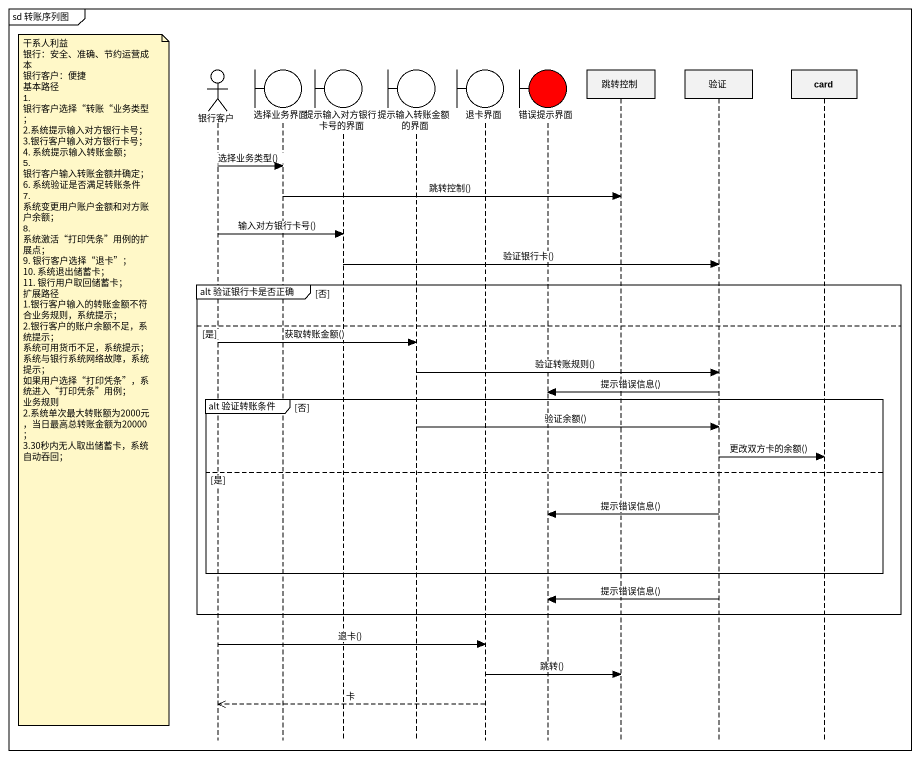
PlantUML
@startuml
mainframe sd 转账序列图
hide footbox
actor 银行客户
boundary 选择业务界面
boundary 提示输入对方银行卡号的界面
boundary 提示输入转账金额的界面
boundary 退卡界面
boundary 错误提示界面 #FF0000
participant 跳转控制
participant 验证
participant "card" as card_

银行客户 -> 选择业务界面 : 选择业务类型()
选择业务界面 -> 跳转控制 : 跳转控制()
银行客户 -> 提示输入对方银行卡号的界面 : 输入对方银行卡号()
提示输入对方银行卡号的界面 -> 验证 : 验证银行卡()
group alt 验证银行卡是否正确 [否]
else 是
  银行客户 -> 提示输入转账金额的界面 : 获取转账金额()
  提示输入转账金额的界面 -> 验证 : 验证转账规则()
  note left of 银行客户
    干系人利益
    银行：安全、准确、节约运营成本
    银行客户：便捷
    基本路径
    1. 银行客户选择“转账“业务类型；
    2.系统提示输入对方银行卡号；
    3.银行客户输入对方银行卡号；
    4. 系统提示输入转账金额；
    5. 银行客户输入转账金额并确定；
    6. 系统验证是否满足转账条件
    7. 系统变更用户账户金额和对方账户余额；
    8. 系统激活“打印凭条”用例的扩展点；
    9. 银行客户选择“退卡”；
    10. 系统退出储蓄卡；
    11. 银行用户取回储蓄卡；
    扩展路径
    1.银行客户输入的转账金额不符合业务规则，系统提示；
    2.银行客户的账户余额不足，系统提示；
    系统可用货币不足，系统提示；
    系统与银行系统网络故障，系统提示；
    如果用户选择“打印凭条”，系统进入“打印凭条”用例；
    业务规则
    2.系统单次最大转账额为2000元，当日最高总转账金额为20000；
    3.30秒内无人取出储蓄卡，系统自动吞回；
  end note
  验证 -> 错误提示界面 : 提示错误信息()
  group alt 验证转账条件 [否]
    提示输入转账金额的界面 -> 验证 : 验证余额()
    验证 -> card_ : 更改双方卡的余额()
  else 是
    验证 -> 错误提示界面 : 提示错误信息()
  end
  验证 -> 错误提示界面 : 提示错误信息()
end
银行客户 -> 退卡界面 : 退卡()
退卡界面 -> 跳转控制 : 跳转()
退卡界面 -->> 银行客户 : 卡
@enduml
